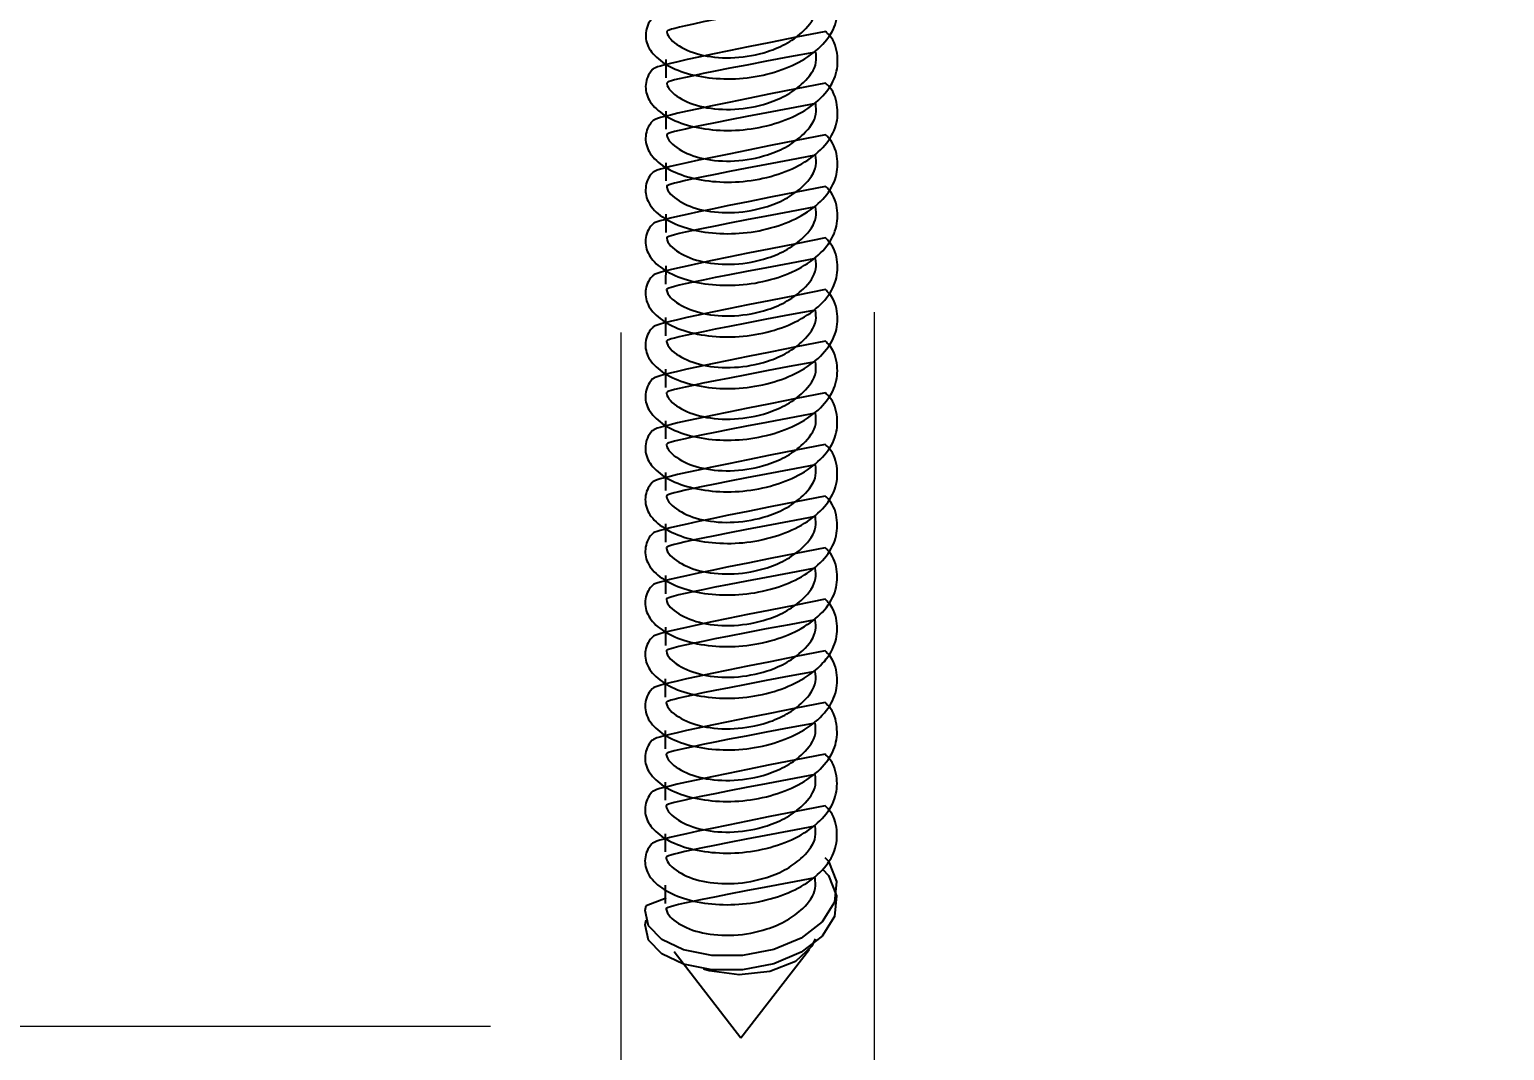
# Model space of a CAD drawing. Extents: x 16296680691 to 16296681342, y -37409617466 to -37409616989.
# Drawn here: x 16296680792.35 to 16296680814.45, y -37409617352.11 to -37409617336.82 of the extents above; entities that cross this region are included whole.
import ezdxf

# ---------------------------------------------------------------- set-up
doc = ezdxf.new("R2010")
doc.units = 0
doc.header["$LTSCALE"] = 10
doc.header["$MEASUREMENT"] = 0
doc.header["$PDMODE"] = 3
doc.header["$PDSIZE"] = -10
doc.layers.get('0').update_dxf_attribs({"linetype": 'CONTINUOUS'})
doc.layers.get('DEFPOINTS').update_dxf_attribs({"linetype": 'CONTINUOUS'})
doc.styles.add('Daelim Dimension', font='')
doc.styles.get('Daelim Dimension').set_extended_font_data('NanumGothic')
doc.dimstyles.new('DEFAULT', dxfattribs={"dimscale": 2, "dimtxt": 2, "dimasz": 2, "dimexe": 0, "dimexo": 2, "dimgap": 1, "dimtad": 1, "dimdec": 1, "dimzin": 9, "dimdsep": 46, "dimtxsty": 'Daelim Dimension', "dimcen": 0.5, "dimclrd": 252, "dimclre": 252, "dimclrt": 3, "dimadec": 1, "dimazin": 0, "dimtfac": 1, "dimtdec": 1, "dimtix": 1, "dimtmove": 0, "dimatfit": 3, "dimfxl": 1, "dimtolj": 1, "dimtzin": 1, "dimlwd": 9, "dimlwe": 9, "dimarcsym": 0})

# ---------------------------------------------------------------- blocks, each defined once
blk = doc.blocks.new('*D14')
at = {"color": 5, "lineweight": 9, "transparency": 16777216}
for p, q in [((16296680805.00526, -37409617341.05175), (16296680805.00526, -37409617366.735207)), ((16296680801.20512, -37409617341.356483), (16296680801.20512, -37409617366.735207)), ((16296680797.20512, -37409617366.735207), (16296680793.20512, -37409617366.735207)), ((16296680801.20512, -37409617366.735207), (16296680805.00526, -37409617366.735207)), ((16296680809.00526, -37409617366.735207), (16296680839.158819, -37409617366.735207))]:
    blk.add_line(p, q, dxfattribs=at)
at = {"color": 5, "transparency": 16777216}
for points in [[(16296680797.20512, -37409617366.068542), (16296680797.20512, -37409617367.401871), (16296680801.20512, -37409617366.735207)], [(16296680809.00526, -37409617366.068542), (16296680809.00526, -37409617367.401871), (16296680805.00526, -37409617366.735207)]]:
    blk.add_solid(points, dxfattribs=at)
at = {"layer": 'DEFPOINTS', "color": 0, "transparency": 16777216}
for p in [(16296680805.00526, -37409617337.05175), (16296680801.20512, -37409617337.356483), (16296680805.00526, -37409617366.735207)]:
    blk.add_point(p, dxfattribs=at)
at = {"color": 7, "transparency": 16777216, "insert": (16296680827.981421, -37409617358.347511), "char_height": 10, "attachment_point": 5, "style": 'Daelim Dimension'}
blk.add_mtext('\\A1;%%C4', dxfattribs=at)
blk = doc.blocks.new('*D13')
at = {"color": 5, "lineweight": 9, "transparency": 16777216}
for p, q in [((16296680798.914021, -37409617320.981529), (16296680784.239401, -37409617320.981529)), ((16296680784.239401, -37409617324.981529), (16296680784.239401, -37409617347.756683)), ((16296680799.25423, -37409617351.756683), (16296680784.239401, -37409617351.756683))]:
    blk.add_line(p, q, dxfattribs=at)
at = {"color": 5, "transparency": 16777216}
for points in [[(16296680783.572729, -37409617324.981529), (16296680784.906071, -37409617324.981529), (16296680784.239401, -37409617320.981529)], [(16296680783.572729, -37409617347.756683), (16296680784.906071, -37409617347.756683), (16296680784.239401, -37409617351.756683)]]:
    blk.add_solid(points, dxfattribs=at)
at = {"layer": 'DEFPOINTS', "color": 0, "transparency": 16777216}
for p in [(16296680802.914021, -37409617320.981529), (16296680784.239401, -37409617351.756683), (16296680803.25423, -37409617351.756683)]:
    blk.add_point(p, dxfattribs=at)
at = {"color": 7, "transparency": 16777216, "insert": (16296680776.8102, -37409617336.369087), "char_height": 10, "attachment_point": 5, "rotation": 90, "style": 'Daelim Dimension'}
blk.add_mtext('\\A1;50', dxfattribs=at)

msp = doc.modelspace()

# ---------------------------------------------------------------- linework, layer by layer
at = {"color": 7, "linetype": 'Continuous', "lineweight": 25}
for p, q in [((16296680801.88204, -37409617337.268188), (16296680801.881809, -37409617337.541344)), ((16296680801.88138, -37409617338.041367), (16296680801.881149, -37409617338.314507)), ((16296680801.88073, -37409617338.814537), (16296680801.880501, -37409617339.0877)), ((16296680801.88007, -37409617339.587723), (16296680801.879841, -37409617339.860878)), ((16296680801.879419, -37409617340.360909), (16296680801.879181, -37409617340.634064)), ((16296680801.878759, -37409617341.134087), (16296680801.878531, -37409617341.407227)), ((16296680801.878099, -37409617341.907257), (16296680801.877871, -37409617342.180412)), ((16296680801.877451, -37409617342.680443), (16296680801.87722, -37409617342.953598)), ((16296680801.876789, -37409617343.453621), (16296680801.87656, -37409617343.726784)), ((16296680801.876129, -37409617344.226807), (16296680801.8759, -37409617344.499947)), ((16296680801.875481, -37409617344.999977), (16296680801.87525, -37409617345.273132)), ((16296680801.874821, -37409617345.773163), (16296680801.87459, -37409617346.04631)), ((16296680801.87417, -37409617346.546341), (16296680801.87394, -37409617346.819504)), ((16296680801.87351, -37409617347.319519), (16296680801.87328, -37409617347.592667)), ((16296680801.87286, -37409617348.092697), (16296680801.87262, -37409617348.365852)), ((16296680801.8722, -37409617348.865883), (16296680801.871969, -37409617349.13903)), ((16296680801.87154, -37409617349.639061), (16296680801.871309, -37409617349.912399)), ((16296680801.58696, -37409617349.941208), (16296680801.88615, -37409617349.826729)), ((16296680802.007231, -37409617350.631172), (16296680803.00597, -37409617351.922752)), ((16296680803.00597, -37409617351.922752), (16296680804.035179, -37409617350.596443))]:
    msp.add_line(p, q, dxfattribs=at)
at = {"color": 7, "linetype": 'Continuous', "lineweight": 25, "flags": 128}
for points in [[(16296680804.231421, -37409617349.399834), (16296680804.31987, -37409617349.490173), (16296680804.44113, -37409617349.798027), (16296680804.40756, -37409617350.106483), (16296680804.22299, -37409617350.399323), (16296680803.907471, -37409617350.643341), (16296680803.4995, -37409617350.815071), (16296680803.03117, -37409617350.906464), (16296680802.570141, -37409617350.906067), (16296680802.14698, -37409617350.821869), (16296680801.82152, -37409617350.666382), (16296680801.621519, -37409617350.460243), (16296680801.57037, -37409617350.229057), (16296680801.586781, -37409617350.155479), (16296680801.586781, -37409617350.155479)], [(16296680804.26605, -37409617349.220741), (16296680804.320061, -37409617349.275902), (16296680804.441311, -37409617349.583763), (16296680804.40774, -37409617349.892212), (16296680804.223169, -37409617350.185051), (16296680803.90766, -37409617350.429077), (16296680803.49968, -37409617350.6008), (16296680803.031349, -37409617350.692192), (16296680802.57032, -37409617350.691803), (16296680802.14716, -37409617350.607597), (16296680801.821711, -37409617350.45211), (16296680801.62171, -37409617350.245972), (16296680801.570551, -37409617350.014793), (16296680801.58696, -37409617349.941208), (16296680801.58696, -37409617349.941208)], [(16296680804.11775, -37409617350.43924), (16296680804.06686, -37409617350.551109), (16296680803.822451, -37409617350.779243), (16296680803.439211, -37409617350.93087), (16296680802.982401, -37409617350.980164), (16296680802.52984, -37409617350.918732), (16296680802.44698, -37409617350.893822)]]:
    msp.add_lwpolyline(points, dxfattribs=at)
at = {"color": 7, "linetype": 'Continuous', "lineweight": 25}
for points, knots in [([(16296680804.277201, -37409617336.076691), (16296680804.295919, -37409617336.094841), (16296680804.406019, -37409617336.201637), (16296680804.47134, -37409617336.439484), (16296680804.445641, -37409617336.751968), (16296680804.256269, -37409617337.049263), (16296680803.936581, -37409617337.296341), (16296680803.51708, -37409617337.471184), (16296680803.046499, -37409617337.563713), (16296680802.570299, -37409617337.561073), (16296680802.14432, -37409617337.476791), (16296680801.81118, -37409617337.316223), (16296680801.606239, -37409617337.104889), (16296680801.55887, -37409617336.873123), (16296680801.637171, -37409617336.663918), (16296680801.78371, -37409617336.564293), (16296680801.84129, -37409617336.525146)], [0, 0, 0, 0, 0.016110741, 0.094778515, 0.171901542, 0.250108067, 0.328173658, 0.405415985, 0.484051467, 0.560956981, 0.639511663, 0.716973834, 0.794801039, 0.873181441, 0.950175324, 1, 1, 1, 1]), ([(16296680804.12855, -37409617336.383682), (16296680804.13439, -37409617336.436378), (16296680804.152241, -37409617336.597237), (16296680803.982969, -37409617336.824753), (16296680803.717461, -37409617337.027237), (16296680803.36594, -37409617337.178833), (16296680802.912769, -37409617337.262642), (16296680802.42325, -37409617337.224854), (16296680802.06049, -37409617337.07811), (16296680801.876751, -37409617336.904457), (16296680801.901051, -37409617336.79776), (16296680801.90761, -37409617336.768982)], [0, 0, 0, 0, 0.064660059, 0.197402903, 0.293683661, 0.389394268, 0.529828213, 0.668831603, 0.808317257, 0.948303865, 1, 1, 1, 1]), ([(16296680804.27655, -37409617336.849869), (16296680804.295259, -37409617336.868019), (16296680804.405359, -37409617336.974823), (16296680804.47068, -37409617337.212662), (16296680804.444981, -37409617337.525146), (16296680804.25561, -37409617337.822441), (16296680803.935921, -37409617338.069527), (16296680803.51642, -37409617338.244362), (16296680803.045851, -37409617338.336884), (16296680802.569639, -37409617338.334244), (16296680802.143669, -37409617338.249969), (16296680801.81052, -37409617338.089401), (16296680801.605591, -37409617337.878067), (16296680801.55821, -37409617337.646309), (16296680801.636511, -37409617337.437103), (16296680801.78306, -37409617337.337471), (16296680801.84063, -37409617337.298332)], [0, 0, 0, 0, 0.016110741, 0.094778515, 0.171901542, 0.250108067, 0.328173658, 0.405415985, 0.484051467, 0.560956981, 0.639511663, 0.716973834, 0.794801039, 0.873181441, 0.950175324, 1, 1, 1, 1]), ([(16296680804.12789, -37409617337.156868), (16296680804.133739, -37409617337.209557), (16296680804.15159, -37409617337.370422), (16296680803.982321, -37409617337.597931), (16296680803.716801, -37409617337.800423), (16296680803.36529, -37409617337.952019), (16296680802.912109, -37409617338.03582), (16296680802.4226, -37409617337.998032), (16296680802.05983, -37409617337.851288), (16296680801.876089, -37409617337.677643), (16296680801.9004, -37409617337.570938), (16296680801.90695, -37409617337.54216)], [0, 0, 0, 0, 0.064660059, 0.197402903, 0.293683661, 0.389394268, 0.529828213, 0.668831603, 0.808317257, 0.948303865, 1, 1, 1, 1]), ([(16296680804.27589, -37409617337.623047), (16296680804.294609, -37409617337.641197), (16296680804.404711, -37409617337.748001), (16296680804.47003, -37409617337.98584), (16296680804.444321, -37409617338.298317), (16296680804.254959, -37409617338.595627), (16296680803.93527, -37409617338.842697), (16296680803.51576, -37409617339.017548), (16296680803.045191, -37409617339.110062), (16296680802.568991, -37409617339.107422), (16296680802.143009, -37409617339.023148), (16296680801.80987, -37409617338.862579), (16296680801.604931, -37409617338.651253), (16296680801.55756, -37409617338.419487), (16296680801.635851, -37409617338.210281), (16296680801.7824, -37409617338.110649), (16296680801.839979, -37409617338.07151)], [0, 0, 0, 0, 0.016110741, 0.094778515, 0.171901542, 0.250108067, 0.328173658, 0.405415985, 0.484051467, 0.560956981, 0.639511663, 0.716973834, 0.794801039, 0.873181441, 0.950175324, 1, 1, 1, 1]), ([(16296680804.12723, -37409617337.930054), (16296680804.13308, -37409617337.982727), (16296680804.15093, -37409617338.1436), (16296680803.981661, -37409617338.371109), (16296680803.71615, -37409617338.573593), (16296680803.36463, -37409617338.725197), (16296680802.911461, -37409617338.808998), (16296680802.42194, -37409617338.77121), (16296680802.059179, -37409617338.624474), (16296680801.875429, -37409617338.450813), (16296680801.89974, -37409617338.344116), (16296680801.9063, -37409617338.315338)], [0, 0, 0, 0, 0.064660059, 0.197402903, 0.293683661, 0.389394268, 0.529828213, 0.668831603, 0.808317257, 0.948303865, 1, 1, 1, 1]), ([(16296680804.27524, -37409617338.396217), (16296680804.293949, -37409617338.414383), (16296680804.404051, -37409617338.521179), (16296680804.46937, -37409617338.759018), (16296680804.44367, -37409617339.07151), (16296680804.254299, -37409617339.368797), (16296680803.93461, -37409617339.615883), (16296680803.51511, -37409617339.790733), (16296680803.044531, -37409617339.88324), (16296680802.568331, -37409617339.8806), (16296680802.142349, -37409617339.796333), (16296680801.80921, -37409617339.635757), (16296680801.604271, -37409617339.424431), (16296680801.5569, -37409617339.192673), (16296680801.635201, -37409617338.983459), (16296680801.78175, -37409617338.883827), (16296680801.839319, -37409617338.844688)], [0, 0, 0, 0, 0.016110741, 0.094778515, 0.171901542, 0.250108067, 0.328173658, 0.405415985, 0.484051467, 0.560956981, 0.639511663, 0.716973834, 0.794801039, 0.873181441, 0.950175324, 1, 1, 1, 1]), ([(16296680804.126579, -37409617338.703217), (16296680804.132429, -37409617338.755913), (16296680804.15028, -37409617338.916779), (16296680803.981001, -37409617339.144287), (16296680803.71549, -37409617339.346771), (16296680803.36397, -37409617339.498367), (16296680802.910801, -37409617339.582176), (16296680802.421289, -37409617339.544388), (16296680802.058519, -37409617339.397652), (16296680801.874781, -37409617339.223991), (16296680801.89908, -37409617339.117287), (16296680801.90564, -37409617339.088516)], [0, 0, 0, 0, 0.064660059, 0.197402903, 0.293683661, 0.389394268, 0.529828213, 0.668831603, 0.808317257, 0.948303865, 1, 1, 1, 1]), ([(16296680804.27458, -37409617339.169411), (16296680804.293289, -37409617339.187561), (16296680804.403391, -37409617339.294357), (16296680804.468719, -37409617339.532204), (16296680804.44301, -37409617339.844688), (16296680804.253639, -37409617340.141983), (16296680803.93395, -37409617340.389061), (16296680803.51445, -37409617340.563904), (16296680803.04388, -37409617340.656433), (16296680802.56768, -37409617340.653793), (16296680802.141701, -37409617340.569511), (16296680801.808559, -37409617340.408943), (16296680801.603621, -37409617340.197609), (16296680801.55624, -37409617339.965843), (16296680801.634541, -37409617339.756638), (16296680801.78109, -37409617339.657013), (16296680801.838671, -37409617339.617867)], [0, 0, 0, 0, 0.016110741, 0.094778515, 0.171901542, 0.250108067, 0.328173658, 0.405415985, 0.484051467, 0.560956981, 0.639511663, 0.716973834, 0.794801039, 0.873181441, 0.950175324, 1, 1, 1, 1]), ([(16296680804.125919, -37409617339.476402), (16296680804.131769, -37409617339.529099), (16296680804.14962, -37409617339.689957), (16296680803.98035, -37409617339.917473), (16296680803.71483, -37409617340.119957), (16296680803.363319, -37409617340.271553), (16296680802.910139, -37409617340.355362), (16296680802.42063, -37409617340.317574), (16296680802.057859, -37409617340.17083), (16296680801.874121, -37409617339.997177), (16296680801.89843, -37409617339.890472), (16296680801.90498, -37409617339.861702)], [0, 0, 0, 0, 0.064660059, 0.197402903, 0.293683661, 0.389394268, 0.529828213, 0.668831603, 0.808317257, 0.948303865, 1, 1, 1, 1]), ([(16296680804.27392, -37409617339.942589), (16296680804.292641, -37409617339.960739), (16296680804.40274, -37409617340.067543), (16296680804.46806, -37409617340.305382), (16296680804.44236, -37409617340.617867), (16296680804.252991, -37409617340.915161), (16296680803.9333, -37409617341.162239), (16296680803.5138, -37409617341.337082), (16296680803.043221, -37409617341.429604), (16296680802.56702, -37409617341.426964), (16296680802.141041, -37409617341.34269), (16296680801.807899, -37409617341.182121), (16296680801.602961, -37409617340.970787), (16296680801.55559, -37409617340.739021), (16296680801.633881, -37409617340.529823), (16296680801.78043, -37409617340.430191), (16296680801.838011, -37409617340.391052)], [0, 0, 0, 0, 0.016110741, 0.094778515, 0.171901542, 0.250108067, 0.328173658, 0.405415985, 0.484051467, 0.560956981, 0.639511663, 0.716973834, 0.794801039, 0.873181441, 0.950175324, 1, 1, 1, 1]), ([(16296680804.125271, -37409617340.24958), (16296680804.131109, -37409617340.302277), (16296680804.14896, -37409617340.463142), (16296680803.979691, -37409617340.690643), (16296680803.71418, -37409617340.893143), (16296680803.362659, -37409617341.044731), (16296680802.909491, -37409617341.12854), (16296680802.41997, -37409617341.090752), (16296680802.057211, -37409617340.944008), (16296680801.87347, -37409617340.770363), (16296680801.89777, -37409617340.663658), (16296680801.904329, -37409617340.63488)], [0, 0, 0, 0, 0.064660059, 0.197402903, 0.293683661, 0.389394268, 0.529828213, 0.668831603, 0.808317257, 0.948303865, 1, 1, 1, 1]), ([(16296680804.27327, -37409617340.715767), (16296680804.291981, -37409617340.733917), (16296680804.402081, -37409617340.840714), (16296680804.4674, -37409617341.07856), (16296680804.4417, -37409617341.391037), (16296680804.252331, -37409617341.688339), (16296680803.93264, -37409617341.935417), (16296680803.51314, -37409617342.11026), (16296680803.04257, -37409617342.202782), (16296680802.56636, -37409617342.200142), (16296680802.140381, -37409617342.115868), (16296680801.80724, -37409617341.955299), (16296680801.60231, -37409617341.743973), (16296680801.55493, -37409617341.512207), (16296680801.63323, -37409617341.302994), (16296680801.779779, -37409617341.203369), (16296680801.837351, -37409617341.16423)], [0, 0, 0, 0, 0.016110741, 0.094778515, 0.171901542, 0.250108067, 0.328173658, 0.405415985, 0.484051467, 0.560956981, 0.639511663, 0.716973834, 0.794801039, 0.873181441, 0.950175324, 1, 1, 1, 1]), ([(16296680804.124611, -37409617341.022774), (16296680804.130461, -37409617341.075447), (16296680804.14831, -37409617341.23632), (16296680803.97904, -37409617341.463829), (16296680803.71352, -37409617341.666313), (16296680803.362009, -37409617341.817917), (16296680802.908831, -37409617341.901718), (16296680802.419319, -37409617341.86393), (16296680802.056549, -37409617341.717194), (16296680801.87281, -37409617341.543533), (16296680801.89712, -37409617341.436836), (16296680801.903669, -37409617341.408058)], [0, 0, 0, 0, 0.0646600592, 0.1974029031, 0.2936836607, 0.3893942683, 0.5298282133, 0.6688316025, 0.8083172568, 0.9483038649, 1, 1, 1, 1]), ([(16296680804.27261, -37409617341.488953), (16296680804.29133, -37409617341.507103), (16296680804.401421, -37409617341.613899), (16296680804.466749, -37409617341.851738), (16296680804.44105, -37409617342.164223), (16296680804.251671, -37409617342.461517), (16296680803.93199, -37409617342.708603), (16296680803.51248, -37409617342.883438), (16296680803.04191, -37409617342.97596), (16296680802.56571, -37409617342.97332), (16296680802.13973, -37409617342.889053), (16296680801.806589, -37409617342.728477), (16296680801.60165, -37409617342.517151), (16296680801.554279, -37409617342.285393), (16296680801.63257, -37409617342.07618), (16296680801.779119, -37409617341.976547), (16296680801.8367, -37409617341.937408)], [0, 0, 0, 0, 0.016110741, 0.094778515, 0.171901542, 0.250108067, 0.328173658, 0.405415985, 0.484051467, 0.560956981, 0.639511663, 0.716973834, 0.794801039, 0.873181441, 0.950175324, 1, 1, 1, 1]), ([(16296680804.123949, -37409617341.795937), (16296680804.129801, -37409617341.848633), (16296680804.14765, -37409617342.009499), (16296680803.97838, -37409617342.237007), (16296680803.71287, -37409617342.439491), (16296680803.361349, -37409617342.591087), (16296680802.90818, -37409617342.674896), (16296680802.418659, -37409617342.637108), (16296680802.055889, -37409617342.490356), (16296680801.87215, -37409617342.316711), (16296680801.89646, -37409617342.210007), (16296680801.903021, -37409617342.181236)], [0, 0, 0, 0, 0.0646600592, 0.1974029031, 0.2936836607, 0.3893942683, 0.5298282133, 0.6688316025, 0.8083172568, 0.9483038649, 1, 1, 1, 1]), ([(16296680804.271959, -37409617342.262123), (16296680804.29067, -37409617342.280281), (16296680804.40077, -37409617342.387077), (16296680804.466089, -37409617342.624924), (16296680804.44039, -37409617342.937408), (16296680804.25102, -37409617343.234703), (16296680803.93133, -37409617343.481781), (16296680803.511829, -37409617343.656616), (16296680803.04125, -37409617343.749138), (16296680802.56505, -37409617343.746498), (16296680802.139071, -37409617343.662216), (16296680801.805929, -37409617343.501663), (16296680801.60099, -37409617343.290329), (16296680801.553619, -37409617343.058563), (16296680801.63192, -37409617342.849358), (16296680801.778469, -37409617342.749733), (16296680801.83604, -37409617342.710587)], [0, 0, 0, 0, 0.016110741, 0.094778515, 0.171901542, 0.250108067, 0.328173658, 0.405415985, 0.484051467, 0.560956981, 0.639511663, 0.716973834, 0.794801039, 0.873181441, 0.950175324, 1, 1, 1, 1]), ([(16296680804.123301, -37409617342.569122), (16296680804.129141, -37409617342.621811), (16296680804.146999, -37409617342.782677), (16296680803.97772, -37409617343.010193), (16296680803.71221, -37409617343.212669), (16296680803.360689, -37409617343.364273), (16296680802.90752, -37409617343.448067), (16296680802.417999, -37409617343.410294), (16296680802.055241, -37409617343.26355), (16296680801.8715, -37409617343.08989), (16296680801.8958, -37409617342.983192), (16296680801.902361, -37409617342.954407)], [0, 0, 0, 0, 0.064660059, 0.197402903, 0.293683661, 0.389394268, 0.529828213, 0.668831603, 0.808317257, 0.948303865, 1, 1, 1, 1]), ([(16296680804.271299, -37409617343.035301), (16296680804.29002, -37409617343.053459), (16296680804.40011, -37409617343.160263), (16296680804.465441, -37409617343.398087), (16296680804.43973, -37409617343.710587), (16296680804.25036, -37409617344.007881), (16296680803.93067, -37409617344.254959), (16296680803.511169, -37409617344.429802), (16296680803.0406, -37409617344.522324), (16296680802.5644, -37409617344.519676), (16296680802.13842, -37409617344.435402), (16296680801.805269, -37409617344.274834), (16296680801.60034, -37409617344.063507), (16296680801.552959, -37409617343.831741), (16296680801.63126, -37409617343.622543), (16296680801.777809, -37409617343.522911), (16296680801.83539, -37409617343.483757)], [0, 0, 0, 0, 0.016110741, 0.094778515, 0.171901542, 0.250108067, 0.328173658, 0.405415985, 0.484051467, 0.560956981, 0.639511663, 0.716973834, 0.794801039, 0.873181441, 0.950175324, 1, 1, 1, 1]), ([(16296680804.122641, -37409617343.3423), (16296680804.12849, -37409617343.394997), (16296680804.146339, -37409617343.555847), (16296680803.97707, -37409617343.783363), (16296680803.711559, -37409617343.985863), (16296680803.360041, -37409617344.137451), (16296680802.90686, -37409617344.22126), (16296680802.417351, -37409617344.183472), (16296680802.054581, -37409617344.036728), (16296680801.87084, -37409617343.863083), (16296680801.895149, -37409617343.756371), (16296680801.901699, -37409617343.727592)], [0, 0, 0, 0, 0.064660059, 0.197402903, 0.293683661, 0.389394268, 0.529828213, 0.668831603, 0.808317257, 0.948303865, 1, 1, 1, 1]), ([(16296680804.270651, -37409617343.808487), (16296680804.28936, -37409617343.826637), (16296680804.39946, -37409617343.933434), (16296680804.464781, -37409617344.17128), (16296680804.439079, -37409617344.483757), (16296680804.24971, -37409617344.781059), (16296680803.930019, -37409617345.028137), (16296680803.510521, -37409617345.20298), (16296680803.03994, -37409617345.295502), (16296680802.56374, -37409617345.292862), (16296680802.13776, -37409617345.208588), (16296680801.804621, -37409617345.048019), (16296680801.59968, -37409617344.836693), (16296680801.552311, -37409617344.604919), (16296680801.6306, -37409617344.395714), (16296680801.777149, -37409617344.296089), (16296680801.83473, -37409617344.25695)], [0, 0, 0, 0, 0.016110741, 0.094778515, 0.171901542, 0.250108067, 0.328173658, 0.405415985, 0.484051467, 0.560956981, 0.639511663, 0.716973834, 0.794801039, 0.873181441, 0.950175324, 1, 1, 1, 1]), ([(16296680804.12199, -37409617344.115479), (16296680804.127831, -37409617344.168167), (16296680804.145679, -37409617344.329041), (16296680803.97641, -37409617344.556541), (16296680803.710899, -37409617344.759033), (16296680803.359381, -37409617344.910629), (16296680802.90621, -37409617344.994438), (16296680802.416691, -37409617344.95665), (16296680802.05393, -37409617344.809914), (16296680801.87019, -37409617344.636253), (16296680801.894489, -37409617344.529549), (16296680801.901051, -37409617344.500778)], [0, 0, 0, 0, 0.064660059, 0.197402903, 0.293683661, 0.389394268, 0.529828213, 0.668831603, 0.808317257, 0.948303865, 1, 1, 1, 1]), ([(16296680804.269991, -37409617344.581673), (16296680804.2887, -37409617344.599823), (16296680804.3988, -37409617344.706612), (16296680804.464121, -37409617344.944458), (16296680804.438419, -37409617345.256943), (16296680804.24905, -37409617345.554237), (16296680803.929359, -37409617345.801323), (16296680803.509859, -37409617345.976158), (16296680803.039289, -37409617346.06868), (16296680802.563089, -37409617346.06604), (16296680802.1371, -37409617345.981773), (16296680801.803961, -37409617345.821198), (16296680801.59903, -37409617345.609863), (16296680801.551649, -37409617345.378098), (16296680801.62995, -37409617345.168892), (16296680801.776501, -37409617345.069267), (16296680801.83407, -37409617345.030128)], [0, 0, 0, 0, 0.016110741, 0.094778515, 0.171901542, 0.250108067, 0.328173658, 0.405415985, 0.484051467, 0.560956981, 0.639511663, 0.716973834, 0.794801039, 0.873181441, 0.950175324, 1, 1, 1, 1]), ([(16296680804.12133, -37409617344.888657), (16296680804.12718, -37409617344.941353), (16296680804.145029, -37409617345.102219), (16296680803.97576, -37409617345.329727), (16296680803.710239, -37409617345.532211), (16296680803.358721, -37409617345.683807), (16296680802.90555, -37409617345.767616), (16296680802.41604, -37409617345.729828), (16296680802.05327, -37409617345.583076), (16296680801.86953, -37409617345.409431), (16296680801.893841, -37409617345.302727), (16296680801.900391, -37409617345.273956)], [0, 0, 0, 0, 0.064660059, 0.197402903, 0.293683661, 0.389394268, 0.529828213, 0.668831603, 0.808317257, 0.948303865, 1, 1, 1, 1]), ([(16296680804.269329, -37409617345.354843), (16296680804.28805, -37409617345.372993), (16296680804.39814, -37409617345.479797), (16296680804.46347, -37409617345.717644), (16296680804.437771, -37409617346.030121), (16296680804.24839, -37409617346.327423), (16296680803.928711, -37409617346.574501), (16296680803.509199, -37409617346.749336), (16296680803.03863, -37409617346.841858), (16296680802.562429, -37409617346.839218), (16296680802.13645, -37409617346.754936), (16296680801.80331, -37409617346.594383), (16296680801.59837, -37409617346.383049), (16296680801.550989, -37409617346.151283), (16296680801.62929, -37409617345.94207), (16296680801.775841, -37409617345.842453), (16296680801.83342, -37409617345.803307)], [0, 0, 0, 0, 0.016110741, 0.094778515, 0.171901542, 0.250108067, 0.328173658, 0.405415985, 0.484051467, 0.560956981, 0.639511663, 0.716973834, 0.794801039, 0.873181441, 0.950175324, 1, 1, 1, 1]), ([(16296680804.12067, -37409617345.661842), (16296680804.12652, -37409617345.714531), (16296680804.144369, -37409617345.875397), (16296680803.9751, -37409617346.102913), (16296680803.709591, -37409617346.305389), (16296680803.35807, -37409617346.456993), (16296680802.9049, -37409617346.540787), (16296680802.41538, -37409617346.503014), (16296680802.05262, -37409617346.356262), (16296680801.86887, -37409617346.18261), (16296680801.893181, -37409617346.075912), (16296680801.899731, -37409617346.047127)], [0, 0, 0, 0, 0.064660059, 0.197402903, 0.293683661, 0.389394268, 0.529828213, 0.668831603, 0.808317257, 0.948303865, 1, 1, 1, 1]), ([(16296680804.268681, -37409617346.128021), (16296680804.28739, -37409617346.146179), (16296680804.39749, -37409617346.252983), (16296680804.462811, -37409617346.490807), (16296680804.437111, -37409617346.803299), (16296680804.24774, -37409617347.100601), (16296680803.928049, -37409617347.347679), (16296680803.508551, -37409617347.522522), (16296680803.03797, -37409617347.615044), (16296680802.561769, -37409617347.612396), (16296680802.13579, -37409617347.528122), (16296680801.80265, -37409617347.367554), (16296680801.59771, -37409617347.156227), (16296680801.550341, -37409617346.924461), (16296680801.628639, -37409617346.715263), (16296680801.775181, -37409617346.615623), (16296680801.83276, -37409617346.576477)], [0, 0, 0, 0, 0.016110741, 0.094778515, 0.171901542, 0.250108067, 0.328173658, 0.405415985, 0.484051467, 0.560956981, 0.639511663, 0.716973834, 0.794801039, 0.873181441, 0.950175324, 1, 1, 1, 1]), ([(16296680804.12002, -37409617346.43502), (16296680804.12587, -37409617346.487709), (16296680804.143709, -37409617346.648567), (16296680803.974449, -37409617346.876083), (16296680803.708929, -37409617347.078568), (16296680803.35741, -37409617347.230171), (16296680802.90424, -37409617347.313972), (16296680802.41473, -37409617347.276176), (16296680802.05196, -37409617347.129448), (16296680801.868219, -37409617346.955788), (16296680801.892521, -37409617346.849091), (16296680801.89908, -37409617346.820312)], [0, 0, 0, 0, 0.064660059, 0.197402903, 0.293683661, 0.389394268, 0.529828213, 0.668831603, 0.808317257, 0.948303865, 1, 1, 1, 1]), ([(16296680804.268021, -37409617346.901199), (16296680804.286739, -37409617346.919357), (16296680804.39683, -37409617347.026154), (16296680804.462151, -37409617347.263992), (16296680804.436449, -37409617347.576477), (16296680804.24708, -37409617347.873779), (16296680803.927389, -37409617348.120857), (16296680803.507891, -37409617348.2957), (16296680803.037319, -37409617348.388222), (16296680802.561119, -37409617348.385567), (16296680802.135139, -37409617348.3013), (16296680801.802, -37409617348.140732), (16296680801.597059, -37409617347.929413), (16296680801.549681, -37409617347.697639), (16296680801.627979, -37409617347.488426), (16296680801.77453, -37409617347.388809), (16296680801.832109, -37409617347.349663)], [0, 0, 0, 0, 0.016110741, 0.094778515, 0.171901542, 0.250108067, 0.328173658, 0.405415985, 0.484051467, 0.560956981, 0.639511663, 0.716973834, 0.794801039, 0.873181441, 0.950175324, 1, 1, 1, 1]), ([(16296680804.11936, -37409617347.208199), (16296680804.12521, -37409617347.260887), (16296680804.143061, -37409617347.421753), (16296680803.973789, -37409617347.649261), (16296680803.708269, -37409617347.851753), (16296680803.35676, -37409617348.003349), (16296680802.90358, -37409617348.087158), (16296680802.41407, -37409617348.049362), (16296680802.0513, -37409617347.902634), (16296680801.867559, -37409617347.728973), (16296680801.89187, -37409617347.622269), (16296680801.89842, -37409617347.593491)], [0, 0, 0, 0, 0.064660059, 0.197402903, 0.293683661, 0.389394268, 0.529828213, 0.668831603, 0.808317257, 0.948303865, 1, 1, 1, 1]), ([(16296680804.267361, -37409617347.674393), (16296680804.286079, -37409617347.692543), (16296680804.396179, -37409617347.799332), (16296680804.4615, -37409617348.037178), (16296680804.435801, -37409617348.349663), (16296680804.246429, -37409617348.646957), (16296680803.926741, -37409617348.894043), (16296680803.50724, -37409617349.068878), (16296680803.036659, -37409617349.1614), (16296680802.560459, -37409617349.15876), (16296680802.13448, -37409617349.074493), (16296680801.80134, -37409617348.913918), (16296680801.596399, -37409617348.702583), (16296680801.54903, -37409617348.470818), (16296680801.627319, -37409617348.261612), (16296680801.77387, -37409617348.161987), (16296680801.83145, -37409617348.122849)], [0, 0, 0, 0, 0.016110741, 0.094778515, 0.171901542, 0.250108067, 0.328173658, 0.405415985, 0.484051467, 0.560956981, 0.639511663, 0.716973834, 0.794801039, 0.873181441, 0.950175324, 1, 1, 1, 1]), ([(16296680804.11871, -37409617347.981377), (16296680804.12455, -37409617348.034073), (16296680804.142401, -37409617348.194939), (16296680803.973129, -37409617348.42244), (16296680803.707621, -37409617348.624931), (16296680803.3561, -37409617348.776527), (16296680802.902929, -37409617348.860336), (16296680802.41341, -37409617348.822548), (16296680802.05065, -37409617348.675797), (16296680801.866911, -37409617348.502151), (16296680801.891211, -37409617348.395447), (16296680801.89777, -37409617348.366676)], [0, 0, 0, 0, 0.064660059, 0.197402903, 0.293683661, 0.389394268, 0.529828213, 0.668831603, 0.808317257, 0.948303865, 1, 1, 1, 1]), ([(16296680804.26671, -37409617348.447563), (16296680804.285419, -37409617348.465714), (16296680804.395519, -37409617348.57251), (16296680804.46084, -37409617348.810364), (16296680804.435141, -37409617349.122841), (16296680804.24577, -37409617349.420143), (16296680803.926081, -37409617349.667213), (16296680803.50658, -37409617349.842056), (16296680803.036011, -37409617349.934578), (16296680802.559799, -37409617349.931938), (16296680802.13382, -37409617349.847656), (16296680801.80068, -37409617349.687103), (16296680801.595751, -37409617349.475761), (16296680801.54837, -37409617349.244003), (16296680801.626671, -37409617349.03479), (16296680801.77322, -37409617348.935173), (16296680801.83079, -37409617348.896027)], [0, 0, 0, 0, 0.016110741, 0.094778515, 0.171901542, 0.250108067, 0.328173658, 0.405415985, 0.484051467, 0.560956981, 0.639511663, 0.716973834, 0.794801039, 0.873181441, 0.950175324, 1, 1, 1, 1]), ([(16296680804.11805, -37409617348.754547), (16296680804.123899, -37409617348.807251), (16296680804.14175, -37409617348.968117), (16296680803.972481, -37409617349.195618), (16296680803.706961, -37409617349.398109), (16296680803.35544, -37409617349.549713), (16296680802.902269, -37409617349.633507), (16296680802.41276, -37409617349.595734), (16296680802.04999, -37409617349.448982), (16296680801.866249, -37409617349.27533), (16296680801.89056, -37409617349.168633), (16296680801.89711, -37409617349.139847)], [0, 0, 0, 0, 0.064660059, 0.197402903, 0.293683661, 0.389394268, 0.529828213, 0.668831603, 0.808317257, 0.948303865, 1, 1, 1, 1]), ([(16296680804.11739, -37409617349.52774), (16296680804.12324, -37409617349.580429), (16296680804.14109, -37409617349.741287), (16296680803.971821, -37409617349.968803), (16296680803.706301, -37409617350.171288), (16296680803.35483, -37409617350.322891), (16296680802.9014, -37409617350.406693), (16296680802.41291, -37409617350.368912), (16296680802.04631, -37409617350.222137), (16296680801.87373, -37409617350.048424), (16296680801.88356, -37409617349.941399), (16296680801.886221, -37409617349.912407)], [0, 0, 0, 0, 0.064639439, 0.197339951, 0.293590004, 0.38927009, 0.52965925, 0.668618311, 0.808059483, 0.948001449, 1, 1, 1, 1])]:
    msp.add_open_spline(points, degree=3, knots=knots, dxfattribs=at)

# ---------------------------------------------------------------- dimensions: what is measured, and where the dimension line sits
at = {"color": 7}
dim = msp.add_linear_dim(base=(16296680784.239401, -37409617351.756683), p1=(16296680802.914009, -37409617320.981506), p2=(16296680803.254219, -37409617351.756668), angle=90, text='50', dimstyle='DEFAULT', override={"dimtxt": 5, "dimclrd": 5, "dimclre": 5, "dimclrt": 7}, dxfattribs=at)
dim.commit()
dim.dimension.update_dxf_attribs({"geometry": '*D13', "text_midpoint": (16296680776.8102, -37409617336.369087)})
dim = msp.add_linear_dim(base=(16296680805.00526, -37409617366.735207), p1=(16296680801.20512, -37409617337.356483), p2=(16296680805.00526, -37409617337.05175), text='%%C4', dimstyle='DEFAULT', override={"dimtxt": 5, "dimclrd": 5, "dimclre": 5, "dimclrt": 7}, dxfattribs=at)
dim.commit()
dim.dimension.update_dxf_attribs({"geometry": '*D14', "text_midpoint": (16296680827.981421, -37409617366.735207), "dimtype": 160})

doc.saveas('drawing.dxf')
